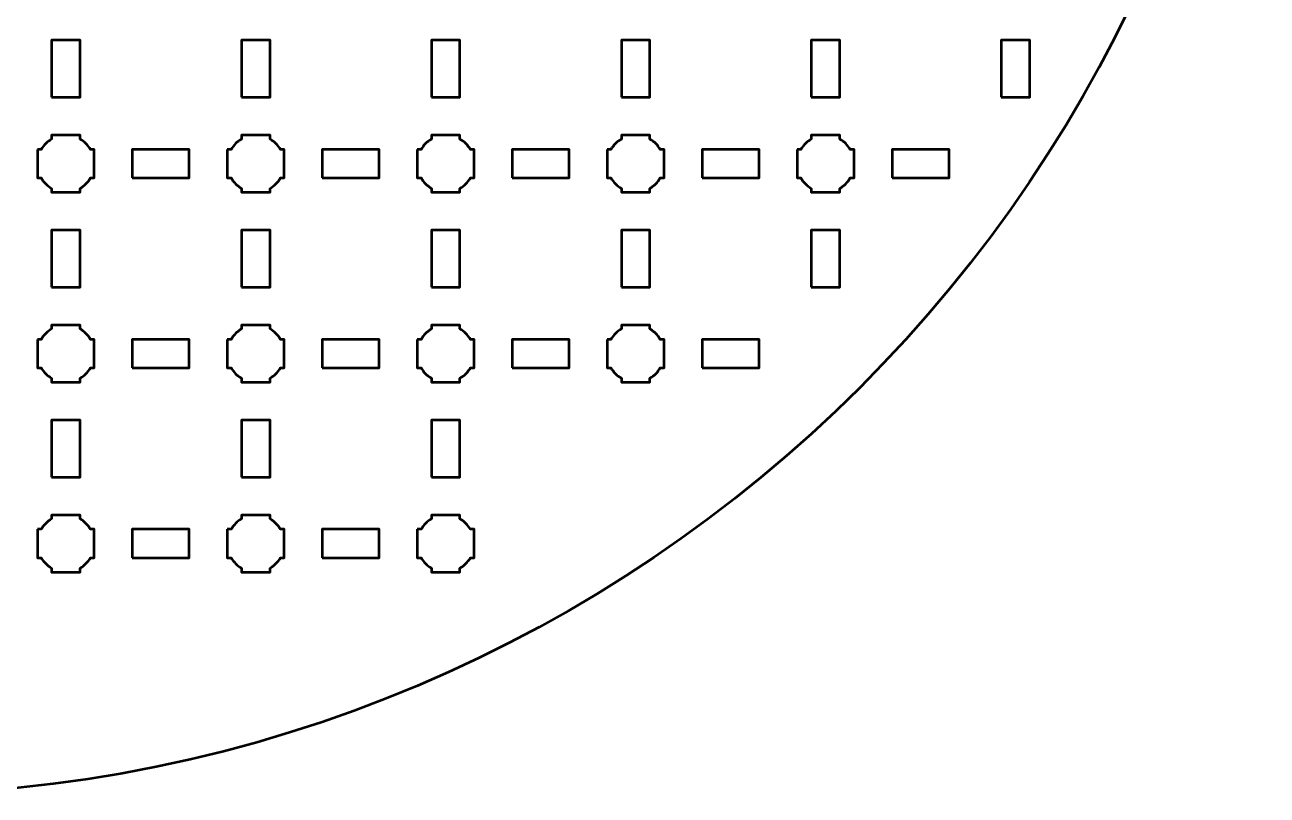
# Model space of a CAD drawing. Header units: centimetres. Extents: x -25.1 to 4.2, y -29.5 to -0.2.
# Drawn here: x -8.93 to 4.15, y -29.5 to -21.39 of the extents above; entities that cross this region are included whole.
import ezdxf

# ---------------------------------------------------------------- set-up
doc = ezdxf.new("R2010")
doc.units = ezdxf.units.CM
doc.header["$MEASUREMENT"] = 0
doc.layers.add('Layer 1', color=7, linetype='Continuous')

msp = doc.modelspace()

# ---------------------------------------------------------------- linework, layer by layer
at = {"layer": 'Layer 1', "lineweight": 53}
for points in [[(-8.65, -22.15), (-8.35, -22.15), (-8.35, -21.55), (-8.65, -21.55), (-8.65, -22.15)], [(-6.65, -22.15), (-6.35, -22.15), (-6.35, -21.55), (-6.65, -21.55), (-6.65, -22.15)], [(-4.65, -22.15), (-4.35, -22.15), (-4.35, -21.55), (-4.65, -21.55), (-4.65, -22.15)], [(-2.65, -22.15), (-2.35, -22.15), (-2.35, -21.55), (-2.65, -21.55), (-2.65, -22.15)], [(-0.65, -22.15), (-0.35, -22.15), (-0.35, -21.55), (-0.65, -21.55), (-0.65, -22.15)], [(1.35, -22.15), (1.65, -22.15), (1.65, -21.55), (1.35, -21.55), (1.35, -22.15)], [(-7.8, -23), (-7.2, -23), (-7.2, -22.7), (-7.8, -22.7), (-7.8, -23)], [(-5.8, -23), (-5.2, -23), (-5.2, -22.7), (-5.8, -22.7), (-5.8, -23)], [(-3.8, -23), (-3.2, -23), (-3.2, -22.7), (-3.8, -22.7), (-3.8, -23)], [(-1.8, -23), (-1.2, -23), (-1.2, -22.7), (-1.8, -22.7), (-1.8, -23)], [(0.2, -23), (0.8, -23), (0.8, -22.7), (0.2, -22.7), (0.2, -23)], [(-8.65, -24.15), (-8.35, -24.15), (-8.35, -23.55), (-8.65, -23.55), (-8.65, -24.15)], [(-6.65, -24.15), (-6.35, -24.15), (-6.35, -23.55), (-6.65, -23.55), (-6.65, -24.15)], [(-4.65, -24.15), (-4.35, -24.15), (-4.35, -23.55), (-4.65, -23.55), (-4.65, -24.15)], [(-2.65, -24.15), (-2.35, -24.15), (-2.35, -23.55), (-2.65, -23.55), (-2.65, -24.15)], [(-0.65, -24.15), (-0.35, -24.15), (-0.35, -23.55), (-0.65, -23.55), (-0.65, -24.15)], [(-7.8, -25), (-7.2, -25), (-7.2, -24.7), (-7.8, -24.7), (-7.8, -25)], [(-5.8, -25), (-5.2, -25), (-5.2, -24.7), (-5.8, -24.7), (-5.8, -25)], [(-3.8, -25), (-3.2, -25), (-3.2, -24.7), (-3.8, -24.7), (-3.8, -25)], [(-1.8, -25), (-1.2, -25), (-1.2, -24.7), (-1.8, -24.7), (-1.8, -25)], [(-8.65, -26.15), (-8.35, -26.15), (-8.35, -25.55), (-8.65, -25.55), (-8.65, -26.15)], [(-6.65, -26.15), (-6.35, -26.15), (-6.35, -25.55), (-6.65, -25.55), (-6.65, -26.15)], [(-4.65, -26.15), (-4.35, -26.15), (-4.35, -25.55), (-4.65, -25.55), (-4.65, -26.15)], [(-7.8, -27), (-7.2, -27), (-7.2, -26.7), (-7.8, -26.7), (-7.8, -27)], [(-5.8, -27), (-5.2, -27), (-5.2, -26.7), (-5.8, -26.7), (-5.8, -27)]]:
    msp.add_lwpolyline(points, close=True, dxfattribs=at)
at = {"layer": 'Layer 1', "color": 250, "lineweight": 53}
msp.add_ellipse((-10.5, -14.85), major_axis=(0, 14.65), ratio=1, dxfattribs=at)
at = {"layer": 'Layer 1', "lineweight": 53}
for points in [[(-8.8, -22.7), (-8.8, -22.7), (-8.75985, -22.7), (-8.75985, -22.7), (-8.75985, -22.7), (-8.7335, -22.65447), (-8.69553, -22.6165), (-8.65, -22.59015), (-8.65, -22.59015), (-8.65, -22.59015), (-8.65, -22.55), (-8.65, -22.55), (-8.65, -22.55), (-8.65, -22.55), (-8.5, -22.55), (-8.5, -22.55), (-8.5, -22.55), (-8.5, -22.55), (-8.35, -22.55), (-8.35, -22.55), (-8.35, -22.55), (-8.35, -22.55), (-8.35, -22.59015), (-8.35, -22.59015), (-8.35, -22.59015), (-8.30447, -22.6165), (-8.2665, -22.65447), (-8.24015, -22.7), (-8.24015, -22.7), (-8.24015, -22.7), (-8.2, -22.7), (-8.2, -22.7), (-8.2, -22.7), (-8.2, -22.7), (-8.2, -22.85), (-8.2, -22.85), (-8.2, -22.85), (-8.2, -22.85), (-8.2, -23), (-8.2, -23), (-8.2, -23), (-8.2, -23), (-8.24015, -23), (-8.24015, -23), (-8.24015, -23), (-8.2665, -23.04553), (-8.30447, -23.0835), (-8.35, -23.10985), (-8.35, -23.10985), (-8.35, -23.10985), (-8.35, -23.15), (-8.35, -23.15), (-8.35, -23.15), (-8.35, -23.15), (-8.5, -23.15), (-8.5, -23.15), (-8.5, -23.15), (-8.5, -23.15), (-8.65, -23.15), (-8.65, -23.15), (-8.65, -23.15), (-8.65, -23.15), (-8.65, -23.10985), (-8.65, -23.10985), (-8.65, -23.10985), (-8.69553, -23.0835), (-8.7335, -23.04553), (-8.75985, -23), (-8.75985, -23), (-8.75985, -23), (-8.8, -23), (-8.8, -23), (-8.8, -23), (-8.8, -23), (-8.8, -22.85), (-8.8, -22.85), (-8.8, -22.85), (-8.8, -22.85), (-8.8, -22.7), (-8.8, -22.7)], [(-6.8, -22.7), (-6.8, -22.7), (-6.75985, -22.7), (-6.75985, -22.7), (-6.75985, -22.7), (-6.7335, -22.65447), (-6.69553, -22.6165), (-6.65, -22.59015), (-6.65, -22.59015), (-6.65, -22.59015), (-6.65, -22.55), (-6.65, -22.55), (-6.65, -22.55), (-6.65, -22.55), (-6.5, -22.55), (-6.5, -22.55), (-6.5, -22.55), (-6.5, -22.55), (-6.35, -22.55), (-6.35, -22.55), (-6.35, -22.55), (-6.35, -22.55), (-6.35, -22.59015), (-6.35, -22.59015), (-6.35, -22.59015), (-6.30447, -22.6165), (-6.2665, -22.65447), (-6.24015, -22.7), (-6.24015, -22.7), (-6.24015, -22.7), (-6.2, -22.7), (-6.2, -22.7), (-6.2, -22.7), (-6.2, -22.7), (-6.2, -22.85), (-6.2, -22.85), (-6.2, -22.85), (-6.2, -22.85), (-6.2, -23), (-6.2, -23), (-6.2, -23), (-6.2, -23), (-6.24015, -23), (-6.24015, -23), (-6.24015, -23), (-6.2665, -23.04553), (-6.30447, -23.0835), (-6.35, -23.10985), (-6.35, -23.10985), (-6.35, -23.10985), (-6.35, -23.15), (-6.35, -23.15), (-6.35, -23.15), (-6.35, -23.15), (-6.5, -23.15), (-6.5, -23.15), (-6.5, -23.15), (-6.5, -23.15), (-6.65, -23.15), (-6.65, -23.15), (-6.65, -23.15), (-6.65, -23.15), (-6.65, -23.10985), (-6.65, -23.10985), (-6.65, -23.10985), (-6.69553, -23.0835), (-6.7335, -23.04553), (-6.75985, -23), (-6.75985, -23), (-6.75985, -23), (-6.8, -23), (-6.8, -23), (-6.8, -23), (-6.8, -23), (-6.8, -22.85), (-6.8, -22.85), (-6.8, -22.85), (-6.8, -22.85), (-6.8, -22.7), (-6.8, -22.7)], [(-4.8, -22.7), (-4.8, -22.7), (-4.75985, -22.7), (-4.75985, -22.7), (-4.75985, -22.7), (-4.7335, -22.65447), (-4.69553, -22.6165), (-4.65, -22.59015), (-4.65, -22.59015), (-4.65, -22.59015), (-4.65, -22.55), (-4.65, -22.55), (-4.65, -22.55), (-4.65, -22.55), (-4.5, -22.55), (-4.5, -22.55), (-4.5, -22.55), (-4.5, -22.55), (-4.35, -22.55), (-4.35, -22.55), (-4.35, -22.55), (-4.35, -22.55), (-4.35, -22.59015), (-4.35, -22.59015), (-4.35, -22.59015), (-4.30447, -22.6165), (-4.2665, -22.65447), (-4.24015, -22.7), (-4.24015, -22.7), (-4.24015, -22.7), (-4.2, -22.7), (-4.2, -22.7), (-4.2, -22.7), (-4.2, -22.7), (-4.2, -22.85), (-4.2, -22.85), (-4.2, -22.85), (-4.2, -22.85), (-4.2, -23), (-4.2, -23), (-4.2, -23), (-4.2, -23), (-4.24015, -23), (-4.24015, -23), (-4.24015, -23), (-4.2665, -23.04553), (-4.30447, -23.0835), (-4.35, -23.10985), (-4.35, -23.10985), (-4.35, -23.10985), (-4.35, -23.15), (-4.35, -23.15), (-4.35, -23.15), (-4.35, -23.15), (-4.5, -23.15), (-4.5, -23.15), (-4.5, -23.15), (-4.5, -23.15), (-4.65, -23.15), (-4.65, -23.15), (-4.65, -23.15), (-4.65, -23.15), (-4.65, -23.10985), (-4.65, -23.10985), (-4.65, -23.10985), (-4.69553, -23.0835), (-4.7335, -23.04553), (-4.75985, -23), (-4.75985, -23), (-4.75985, -23), (-4.8, -23), (-4.8, -23), (-4.8, -23), (-4.8, -23), (-4.8, -22.85), (-4.8, -22.85), (-4.8, -22.85), (-4.8, -22.85), (-4.8, -22.7), (-4.8, -22.7)], [(-2.8, -22.7), (-2.8, -22.7), (-2.75985, -22.7), (-2.75985, -22.7), (-2.75985, -22.7), (-2.7335, -22.65447), (-2.69553, -22.6165), (-2.65, -22.59015), (-2.65, -22.59015), (-2.65, -22.59015), (-2.65, -22.55), (-2.65, -22.55), (-2.65, -22.55), (-2.65, -22.55), (-2.5, -22.55), (-2.5, -22.55), (-2.5, -22.55), (-2.5, -22.55), (-2.35, -22.55), (-2.35, -22.55), (-2.35, -22.55), (-2.35, -22.55), (-2.35, -22.59015), (-2.35, -22.59015), (-2.35, -22.59015), (-2.30447, -22.6165), (-2.2665, -22.65447), (-2.24015, -22.7), (-2.24015, -22.7), (-2.24015, -22.7), (-2.2, -22.7), (-2.2, -22.7), (-2.2, -22.7), (-2.2, -22.7), (-2.2, -22.85), (-2.2, -22.85), (-2.2, -22.85), (-2.2, -22.85), (-2.2, -23), (-2.2, -23), (-2.2, -23), (-2.2, -23), (-2.24015, -23), (-2.24015, -23), (-2.24015, -23), (-2.2665, -23.04553), (-2.30447, -23.0835), (-2.35, -23.10985), (-2.35, -23.10985), (-2.35, -23.10985), (-2.35, -23.15), (-2.35, -23.15), (-2.35, -23.15), (-2.35, -23.15), (-2.5, -23.15), (-2.5, -23.15), (-2.5, -23.15), (-2.5, -23.15), (-2.65, -23.15), (-2.65, -23.15), (-2.65, -23.15), (-2.65, -23.15), (-2.65, -23.10985), (-2.65, -23.10985), (-2.65, -23.10985), (-2.69553, -23.0835), (-2.7335, -23.04553), (-2.75985, -23), (-2.75985, -23), (-2.75985, -23), (-2.8, -23), (-2.8, -23), (-2.8, -23), (-2.8, -23), (-2.8, -22.85), (-2.8, -22.85), (-2.8, -22.85), (-2.8, -22.85), (-2.8, -22.7), (-2.8, -22.7)], [(-0.8, -22.7), (-0.8, -22.7), (-0.75985, -22.7), (-0.75985, -22.7), (-0.75985, -22.7), (-0.7335, -22.65447), (-0.69553, -22.6165), (-0.65, -22.59015), (-0.65, -22.59015), (-0.65, -22.59015), (-0.65, -22.55), (-0.65, -22.55), (-0.65, -22.55), (-0.65, -22.55), (-0.5, -22.55), (-0.5, -22.55), (-0.5, -22.55), (-0.5, -22.55), (-0.35, -22.55), (-0.35, -22.55), (-0.35, -22.55), (-0.35, -22.55), (-0.35, -22.59015), (-0.35, -22.59015), (-0.35, -22.59015), (-0.30447, -22.6165), (-0.2665, -22.65447), (-0.24015, -22.7), (-0.24015, -22.7), (-0.24015, -22.7), (-0.2, -22.7), (-0.2, -22.7), (-0.2, -22.7), (-0.2, -22.7), (-0.2, -22.85), (-0.2, -22.85), (-0.2, -22.85), (-0.2, -22.85), (-0.2, -23), (-0.2, -23), (-0.2, -23), (-0.2, -23), (-0.24015, -23), (-0.24015, -23), (-0.24015, -23), (-0.2665, -23.04553), (-0.30447, -23.0835), (-0.35, -23.10985), (-0.35, -23.10985), (-0.35, -23.10985), (-0.35, -23.15), (-0.35, -23.15), (-0.35, -23.15), (-0.35, -23.15), (-0.5, -23.15), (-0.5, -23.15), (-0.5, -23.15), (-0.5, -23.15), (-0.65, -23.15), (-0.65, -23.15), (-0.65, -23.15), (-0.65, -23.15), (-0.65, -23.10985), (-0.65, -23.10985), (-0.65, -23.10985), (-0.69553, -23.0835), (-0.7335, -23.04553), (-0.75985, -23), (-0.75985, -23), (-0.75985, -23), (-0.8, -23), (-0.8, -23), (-0.8, -23), (-0.8, -23), (-0.8, -22.85), (-0.8, -22.85), (-0.8, -22.85), (-0.8, -22.85), (-0.8, -22.7), (-0.8, -22.7)], [(-8.8, -24.7), (-8.8, -24.7), (-8.75985, -24.7), (-8.75985, -24.7), (-8.75985, -24.7), (-8.7335, -24.65447), (-8.69553, -24.6165), (-8.65, -24.59015), (-8.65, -24.59015), (-8.65, -24.59015), (-8.65, -24.55), (-8.65, -24.55), (-8.65, -24.55), (-8.65, -24.55), (-8.5, -24.55), (-8.5, -24.55), (-8.5, -24.55), (-8.5, -24.55), (-8.35, -24.55), (-8.35, -24.55), (-8.35, -24.55), (-8.35, -24.55), (-8.35, -24.59015), (-8.35, -24.59015), (-8.35, -24.59015), (-8.30447, -24.6165), (-8.2665, -24.65447), (-8.24015, -24.7), (-8.24015, -24.7), (-8.24015, -24.7), (-8.2, -24.7), (-8.2, -24.7), (-8.2, -24.7), (-8.2, -24.7), (-8.2, -24.85), (-8.2, -24.85), (-8.2, -24.85), (-8.2, -24.85), (-8.2, -25), (-8.2, -25), (-8.2, -25), (-8.2, -25), (-8.24015, -25), (-8.24015, -25), (-8.24015, -25), (-8.2665, -25.04553), (-8.30447, -25.0835), (-8.35, -25.10985), (-8.35, -25.10985), (-8.35, -25.10985), (-8.35, -25.15), (-8.35, -25.15), (-8.35, -25.15), (-8.35, -25.15), (-8.5, -25.15), (-8.5, -25.15), (-8.5, -25.15), (-8.5, -25.15), (-8.65, -25.15), (-8.65, -25.15), (-8.65, -25.15), (-8.65, -25.15), (-8.65, -25.10985), (-8.65, -25.10985), (-8.65, -25.10985), (-8.69553, -25.0835), (-8.7335, -25.04553), (-8.75985, -25), (-8.75985, -25), (-8.75985, -25), (-8.8, -25), (-8.8, -25), (-8.8, -25), (-8.8, -25), (-8.8, -24.85), (-8.8, -24.85), (-8.8, -24.85), (-8.8, -24.85), (-8.8, -24.7), (-8.8, -24.7)], [(-6.8, -24.7), (-6.8, -24.7), (-6.75985, -24.7), (-6.75985, -24.7), (-6.75985, -24.7), (-6.7335, -24.65447), (-6.69553, -24.6165), (-6.65, -24.59015), (-6.65, -24.59015), (-6.65, -24.59015), (-6.65, -24.55), (-6.65, -24.55), (-6.65, -24.55), (-6.65, -24.55), (-6.5, -24.55), (-6.5, -24.55), (-6.5, -24.55), (-6.5, -24.55), (-6.35, -24.55), (-6.35, -24.55), (-6.35, -24.55), (-6.35, -24.55), (-6.35, -24.59015), (-6.35, -24.59015), (-6.35, -24.59015), (-6.30447, -24.6165), (-6.2665, -24.65447), (-6.24015, -24.7), (-6.24015, -24.7), (-6.24015, -24.7), (-6.2, -24.7), (-6.2, -24.7), (-6.2, -24.7), (-6.2, -24.7), (-6.2, -24.85), (-6.2, -24.85), (-6.2, -24.85), (-6.2, -24.85), (-6.2, -25), (-6.2, -25), (-6.2, -25), (-6.2, -25), (-6.24015, -25), (-6.24015, -25), (-6.24015, -25), (-6.2665, -25.04553), (-6.30447, -25.0835), (-6.35, -25.10985), (-6.35, -25.10985), (-6.35, -25.10985), (-6.35, -25.15), (-6.35, -25.15), (-6.35, -25.15), (-6.35, -25.15), (-6.5, -25.15), (-6.5, -25.15), (-6.5, -25.15), (-6.5, -25.15), (-6.65, -25.15), (-6.65, -25.15), (-6.65, -25.15), (-6.65, -25.15), (-6.65, -25.10985), (-6.65, -25.10985), (-6.65, -25.10985), (-6.69553, -25.0835), (-6.7335, -25.04553), (-6.75985, -25), (-6.75985, -25), (-6.75985, -25), (-6.8, -25), (-6.8, -25), (-6.8, -25), (-6.8, -25), (-6.8, -24.85), (-6.8, -24.85), (-6.8, -24.85), (-6.8, -24.85), (-6.8, -24.7), (-6.8, -24.7)], [(-4.8, -24.7), (-4.8, -24.7), (-4.75985, -24.7), (-4.75985, -24.7), (-4.75985, -24.7), (-4.7335, -24.65447), (-4.69553, -24.6165), (-4.65, -24.59015), (-4.65, -24.59015), (-4.65, -24.59015), (-4.65, -24.55), (-4.65, -24.55), (-4.65, -24.55), (-4.65, -24.55), (-4.5, -24.55), (-4.5, -24.55), (-4.5, -24.55), (-4.5, -24.55), (-4.35, -24.55), (-4.35, -24.55), (-4.35, -24.55), (-4.35, -24.55), (-4.35, -24.59015), (-4.35, -24.59015), (-4.35, -24.59015), (-4.30447, -24.6165), (-4.2665, -24.65447), (-4.24015, -24.7), (-4.24015, -24.7), (-4.24015, -24.7), (-4.2, -24.7), (-4.2, -24.7), (-4.2, -24.7), (-4.2, -24.7), (-4.2, -24.85), (-4.2, -24.85), (-4.2, -24.85), (-4.2, -24.85), (-4.2, -25), (-4.2, -25), (-4.2, -25), (-4.2, -25), (-4.24015, -25), (-4.24015, -25), (-4.24015, -25), (-4.2665, -25.04553), (-4.30447, -25.0835), (-4.35, -25.10985), (-4.35, -25.10985), (-4.35, -25.10985), (-4.35, -25.15), (-4.35, -25.15), (-4.35, -25.15), (-4.35, -25.15), (-4.5, -25.15), (-4.5, -25.15), (-4.5, -25.15), (-4.5, -25.15), (-4.65, -25.15), (-4.65, -25.15), (-4.65, -25.15), (-4.65, -25.15), (-4.65, -25.10985), (-4.65, -25.10985), (-4.65, -25.10985), (-4.69553, -25.0835), (-4.7335, -25.04553), (-4.75985, -25), (-4.75985, -25), (-4.75985, -25), (-4.8, -25), (-4.8, -25), (-4.8, -25), (-4.8, -25), (-4.8, -24.85), (-4.8, -24.85), (-4.8, -24.85), (-4.8, -24.85), (-4.8, -24.7), (-4.8, -24.7)], [(-2.8, -24.7), (-2.8, -24.7), (-2.75985, -24.7), (-2.75985, -24.7), (-2.75985, -24.7), (-2.7335, -24.65447), (-2.69553, -24.6165), (-2.65, -24.59015), (-2.65, -24.59015), (-2.65, -24.59015), (-2.65, -24.55), (-2.65, -24.55), (-2.65, -24.55), (-2.65, -24.55), (-2.5, -24.55), (-2.5, -24.55), (-2.5, -24.55), (-2.5, -24.55), (-2.35, -24.55), (-2.35, -24.55), (-2.35, -24.55), (-2.35, -24.55), (-2.35, -24.59015), (-2.35, -24.59015), (-2.35, -24.59015), (-2.30447, -24.6165), (-2.2665, -24.65447), (-2.24015, -24.7), (-2.24015, -24.7), (-2.24015, -24.7), (-2.2, -24.7), (-2.2, -24.7), (-2.2, -24.7), (-2.2, -24.7), (-2.2, -24.85), (-2.2, -24.85), (-2.2, -24.85), (-2.2, -24.85), (-2.2, -25), (-2.2, -25), (-2.2, -25), (-2.2, -25), (-2.24015, -25), (-2.24015, -25), (-2.24015, -25), (-2.2665, -25.04553), (-2.30447, -25.0835), (-2.35, -25.10985), (-2.35, -25.10985), (-2.35, -25.10985), (-2.35, -25.15), (-2.35, -25.15), (-2.35, -25.15), (-2.35, -25.15), (-2.5, -25.15), (-2.5, -25.15), (-2.5, -25.15), (-2.5, -25.15), (-2.65, -25.15), (-2.65, -25.15), (-2.65, -25.15), (-2.65, -25.15), (-2.65, -25.10985), (-2.65, -25.10985), (-2.65, -25.10985), (-2.69553, -25.0835), (-2.7335, -25.04553), (-2.75985, -25), (-2.75985, -25), (-2.75985, -25), (-2.8, -25), (-2.8, -25), (-2.8, -25), (-2.8, -25), (-2.8, -24.85), (-2.8, -24.85), (-2.8, -24.85), (-2.8, -24.85), (-2.8, -24.7), (-2.8, -24.7)], [(-8.8, -26.7), (-8.8, -26.7), (-8.75985, -26.7), (-8.75985, -26.7), (-8.75985, -26.7), (-8.7335, -26.65447), (-8.69553, -26.6165), (-8.65, -26.59015), (-8.65, -26.59015), (-8.65, -26.59015), (-8.65, -26.55), (-8.65, -26.55), (-8.65, -26.55), (-8.65, -26.55), (-8.5, -26.55), (-8.5, -26.55), (-8.5, -26.55), (-8.5, -26.55), (-8.35, -26.55), (-8.35, -26.55), (-8.35, -26.55), (-8.35, -26.55), (-8.35, -26.59015), (-8.35, -26.59015), (-8.35, -26.59015), (-8.30447, -26.6165), (-8.2665, -26.65447), (-8.24015, -26.7), (-8.24015, -26.7), (-8.24015, -26.7), (-8.2, -26.7), (-8.2, -26.7), (-8.2, -26.7), (-8.2, -26.7), (-8.2, -26.85), (-8.2, -26.85), (-8.2, -26.85), (-8.2, -26.85), (-8.2, -27), (-8.2, -27), (-8.2, -27), (-8.2, -27), (-8.24015, -27), (-8.24015, -27), (-8.24015, -27), (-8.2665, -27.04553), (-8.30447, -27.0835), (-8.35, -27.10985), (-8.35, -27.10985), (-8.35, -27.10985), (-8.35, -27.15), (-8.35, -27.15), (-8.35, -27.15), (-8.35, -27.15), (-8.5, -27.15), (-8.5, -27.15), (-8.5, -27.15), (-8.5, -27.15), (-8.65, -27.15), (-8.65, -27.15), (-8.65, -27.15), (-8.65, -27.15), (-8.65, -27.10985), (-8.65, -27.10985), (-8.65, -27.10985), (-8.69553, -27.0835), (-8.7335, -27.04553), (-8.75985, -27), (-8.75985, -27), (-8.75985, -27), (-8.8, -27), (-8.8, -27), (-8.8, -27), (-8.8, -27), (-8.8, -26.85), (-8.8, -26.85), (-8.8, -26.85), (-8.8, -26.85), (-8.8, -26.7), (-8.8, -26.7)], [(-6.8, -26.7), (-6.8, -26.7), (-6.75985, -26.7), (-6.75985, -26.7), (-6.75985, -26.7), (-6.7335, -26.65447), (-6.69553, -26.6165), (-6.65, -26.59015), (-6.65, -26.59015), (-6.65, -26.59015), (-6.65, -26.55), (-6.65, -26.55), (-6.65, -26.55), (-6.65, -26.55), (-6.5, -26.55), (-6.5, -26.55), (-6.5, -26.55), (-6.5, -26.55), (-6.35, -26.55), (-6.35, -26.55), (-6.35, -26.55), (-6.35, -26.55), (-6.35, -26.59015), (-6.35, -26.59015), (-6.35, -26.59015), (-6.30447, -26.6165), (-6.2665, -26.65447), (-6.24015, -26.7), (-6.24015, -26.7), (-6.24015, -26.7), (-6.2, -26.7), (-6.2, -26.7), (-6.2, -26.7), (-6.2, -26.7), (-6.2, -26.85), (-6.2, -26.85), (-6.2, -26.85), (-6.2, -26.85), (-6.2, -27), (-6.2, -27), (-6.2, -27), (-6.2, -27), (-6.24015, -27), (-6.24015, -27), (-6.24015, -27), (-6.2665, -27.04553), (-6.30447, -27.0835), (-6.35, -27.10985), (-6.35, -27.10985), (-6.35, -27.10985), (-6.35, -27.15), (-6.35, -27.15), (-6.35, -27.15), (-6.35, -27.15), (-6.5, -27.15), (-6.5, -27.15), (-6.5, -27.15), (-6.5, -27.15), (-6.65, -27.15), (-6.65, -27.15), (-6.65, -27.15), (-6.65, -27.15), (-6.65, -27.10985), (-6.65, -27.10985), (-6.65, -27.10985), (-6.69553, -27.0835), (-6.7335, -27.04553), (-6.75985, -27), (-6.75985, -27), (-6.75985, -27), (-6.8, -27), (-6.8, -27), (-6.8, -27), (-6.8, -27), (-6.8, -26.85), (-6.8, -26.85), (-6.8, -26.85), (-6.8, -26.85), (-6.8, -26.7), (-6.8, -26.7)], [(-4.8, -26.7), (-4.8, -26.7), (-4.75985, -26.7), (-4.75985, -26.7), (-4.75985, -26.7), (-4.7335, -26.65447), (-4.69553, -26.6165), (-4.65, -26.59015), (-4.65, -26.59015), (-4.65, -26.59015), (-4.65, -26.55), (-4.65, -26.55), (-4.65, -26.55), (-4.65, -26.55), (-4.5, -26.55), (-4.5, -26.55), (-4.5, -26.55), (-4.5, -26.55), (-4.35, -26.55), (-4.35, -26.55), (-4.35, -26.55), (-4.35, -26.55), (-4.35, -26.59015), (-4.35, -26.59015), (-4.35, -26.59015), (-4.30447, -26.6165), (-4.2665, -26.65447), (-4.24015, -26.7), (-4.24015, -26.7), (-4.24015, -26.7), (-4.2, -26.7), (-4.2, -26.7), (-4.2, -26.7), (-4.2, -26.7), (-4.2, -26.85), (-4.2, -26.85), (-4.2, -26.85), (-4.2, -26.85), (-4.2, -27), (-4.2, -27), (-4.2, -27), (-4.2, -27), (-4.24015, -27), (-4.24015, -27), (-4.24015, -27), (-4.2665, -27.04553), (-4.30447, -27.0835), (-4.35, -27.10985), (-4.35, -27.10985), (-4.35, -27.10985), (-4.35, -27.15), (-4.35, -27.15), (-4.35, -27.15), (-4.35, -27.15), (-4.5, -27.15), (-4.5, -27.15), (-4.5, -27.15), (-4.5, -27.15), (-4.65, -27.15), (-4.65, -27.15), (-4.65, -27.15), (-4.65, -27.15), (-4.65, -27.10985), (-4.65, -27.10985), (-4.65, -27.10985), (-4.69553, -27.0835), (-4.7335, -27.04553), (-4.75985, -27), (-4.75985, -27), (-4.75985, -27), (-4.8, -27), (-4.8, -27), (-4.8, -27), (-4.8, -27), (-4.8, -26.85), (-4.8, -26.85), (-4.8, -26.85), (-4.8, -26.85), (-4.8, -26.7), (-4.8, -26.7)]]:
    msp.add_open_spline(points, degree=3, knots=[0, 0, 0, 0, 0.05, 0.05, 0.05, 0.05, 0.1, 0.1, 0.1, 0.1, 0.15, 0.15, 0.15, 0.15, 0.2, 0.2, 0.2, 0.2, 0.25, 0.25, 0.25, 0.25, 0.3, 0.3, 0.3, 0.3, 0.35, 0.35, 0.35, 0.35, 0.4, 0.4, 0.4, 0.4, 0.45, 0.45, 0.45, 0.45, 0.5, 0.5, 0.5, 0.5, 0.55, 0.55, 0.55, 0.55, 0.6, 0.6, 0.6, 0.6, 0.65, 0.65, 0.65, 0.65, 0.7, 0.7, 0.7, 0.7, 0.75, 0.75, 0.75, 0.75, 0.8, 0.8, 0.8, 0.8, 0.85, 0.85, 0.85, 0.85, 0.9, 0.9, 0.9, 0.9, 0.95, 0.95, 0.95, 0.95, 1, 1, 1, 1], dxfattribs=at)

doc.saveas('drawing.dxf')
